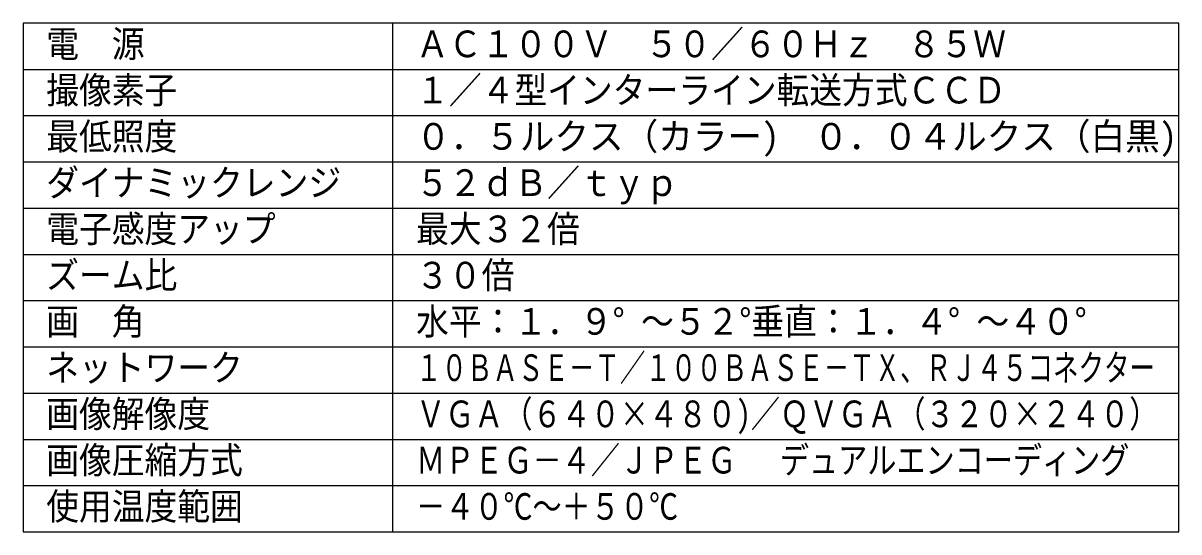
# Model space of a CAD drawing. Units: millimetres, scale not verified. Extents: x -410 to 62, y -116 to 117.
# Drawn here: x -62.5 to 62.5, y -116.5 to -61.5 of the extents above; entities that cross this region are included whole.
import ezdxf
from ezdxf.enums import TextEntityAlignment as Align

# ---------------------------------------------------------------- set-up
doc = ezdxf.new("R2010")
doc.units = ezdxf.units.MM
doc.header["$LTSCALE"] = 0.392256
doc.layers.add('0-0_MOJI1', color=2, linetype='Continuous')
doc.layers.add('0-4_WAKU', color=7, linetype='Continuous')
doc.styles.add('ＭＳ ゴシック', font='')
doc.styles.get('ＭＳ ゴシック').set_extended_font_data('MS Gothic')

msp = doc.modelspace()

# ---------------------------------------------------------------- linework, layer by layer
at = {"layer": '0-4_WAKU', "color": 4}
for p, q in [((62.5, -61.5), (-62.5, -61.5)), ((-62.5, -61.5), (-62.5, -116.5)), ((-22.5, -116.5), (-22.5, -61.5)), ((62.5, -116.5), (62.5, -61.5)), ((-62.5, -116.5), (62.5, -116.5))]:
    msp.add_line(p, q, dxfattribs=at)
at = {"layer": '0-4_WAKU', "color": 1}
for p, q in [((-62.5, -66.5), (62.5, -66.5)), ((-62.5, -71.5), (62.5, -71.5)), ((-62.5, -76.5), (62.5, -76.5)), ((-62.5, -81.5), (62.5, -81.5)), ((-62.5, -86.5), (62.5, -86.5)), ((-62.5, -91.5), (62.5, -91.5)), ((-62.5, -96.5), (62.5, -96.5)), ((-62.5, -101.5), (62.5, -101.5)), ((-62.5, -106.5), (62.5, -106.5)), ((-62.5, -111.5), (62.5, -111.5))]:
    msp.add_line(p, q, dxfattribs=at)

# ---------------------------------------------------------------- texts
at = {"layer": '0-0_MOJI1', "style": 'ＭＳ ゴシック'}
for s, height, width, p in [('電\u3000源', 2.887, 0.9, (-60, -66.0551)), ('ＡＣ１００Ｖ\u3000５０／６０Ｈｚ\u3000８５Ｗ', 2.887, 0.9, (-20, -66.0551)), ('撮像素子', 2.887, 0.9, (-60, -71.0551)), ('１／４型インターライン転送方式ＣＣＤ', 2.887, 0.9, (-20, -71.0551)), ('最低照度', 2.887, 0.9, (-60, -76.0551)), ('０．５ルクス（カラー)\u3000０．０４ルクス（白黒)', 2.887, 0.95, (-20, -76.0551)), ('ダイナミックレンジ', 2.887, 0.9, (-60, -81.0551)), ('５２ｄＢ／ｔｙｐ', 2.887, 0.9, (-20, -81.0551)), ('電子感度アップ', 2.887, 0.9, (-60, -86.0551)), ('最大３２倍', 2.887, 0.9, (-20, -86.0551)), ('ズーム比', 2.887, 0.9, (-60, -91.0551)), ('３０倍', 2.887, 0.9, (-20, -91.0551)), ('画\u3000角', 2.887, 0.9, (-60, -96.0551)), ('水平：１．９° ～５２°垂直：１．４° ～４０°', 2.886, 0.9, (-20, -96.0551)), ('ネットワーク', 2.887, 0.9, (-60, -101.0551)), ('１０ＢＡＳＥ－Ｔ／１００ＢＡＳＥ－ＴＸ、ＲＪ４５コネクター', 2.886, 0.7, (-20, -101.0551)), ('画像解像度', 2.887, 0.9, (-60, -106.0551)), ('ＶＧＡ（６４０×４８０)／ＱＶＧＡ（３２０×２４０）', 2.886, 0.8, (-20, -106.0551)), ('画像圧縮方式', 2.887, 0.9, (-60, -111.0551)), ('ＭＰＥＧ－４／ＪＰＥＧ   デュアルエンコーディング', 2.886, 0.8, (-20, -111.0551)), ('使用温度範囲', 2.887, 0.9, (-60, -116.0551)), ('－４０℃～＋５０℃', 2.887, 0.8, (-20, -116.0551))]:
    msp.add_text(s, height=height, dxfattribs=dict(at, width=width)).set_placement(p, align=Align.BOTTOM_LEFT)

doc.saveas('drawing.dxf')
